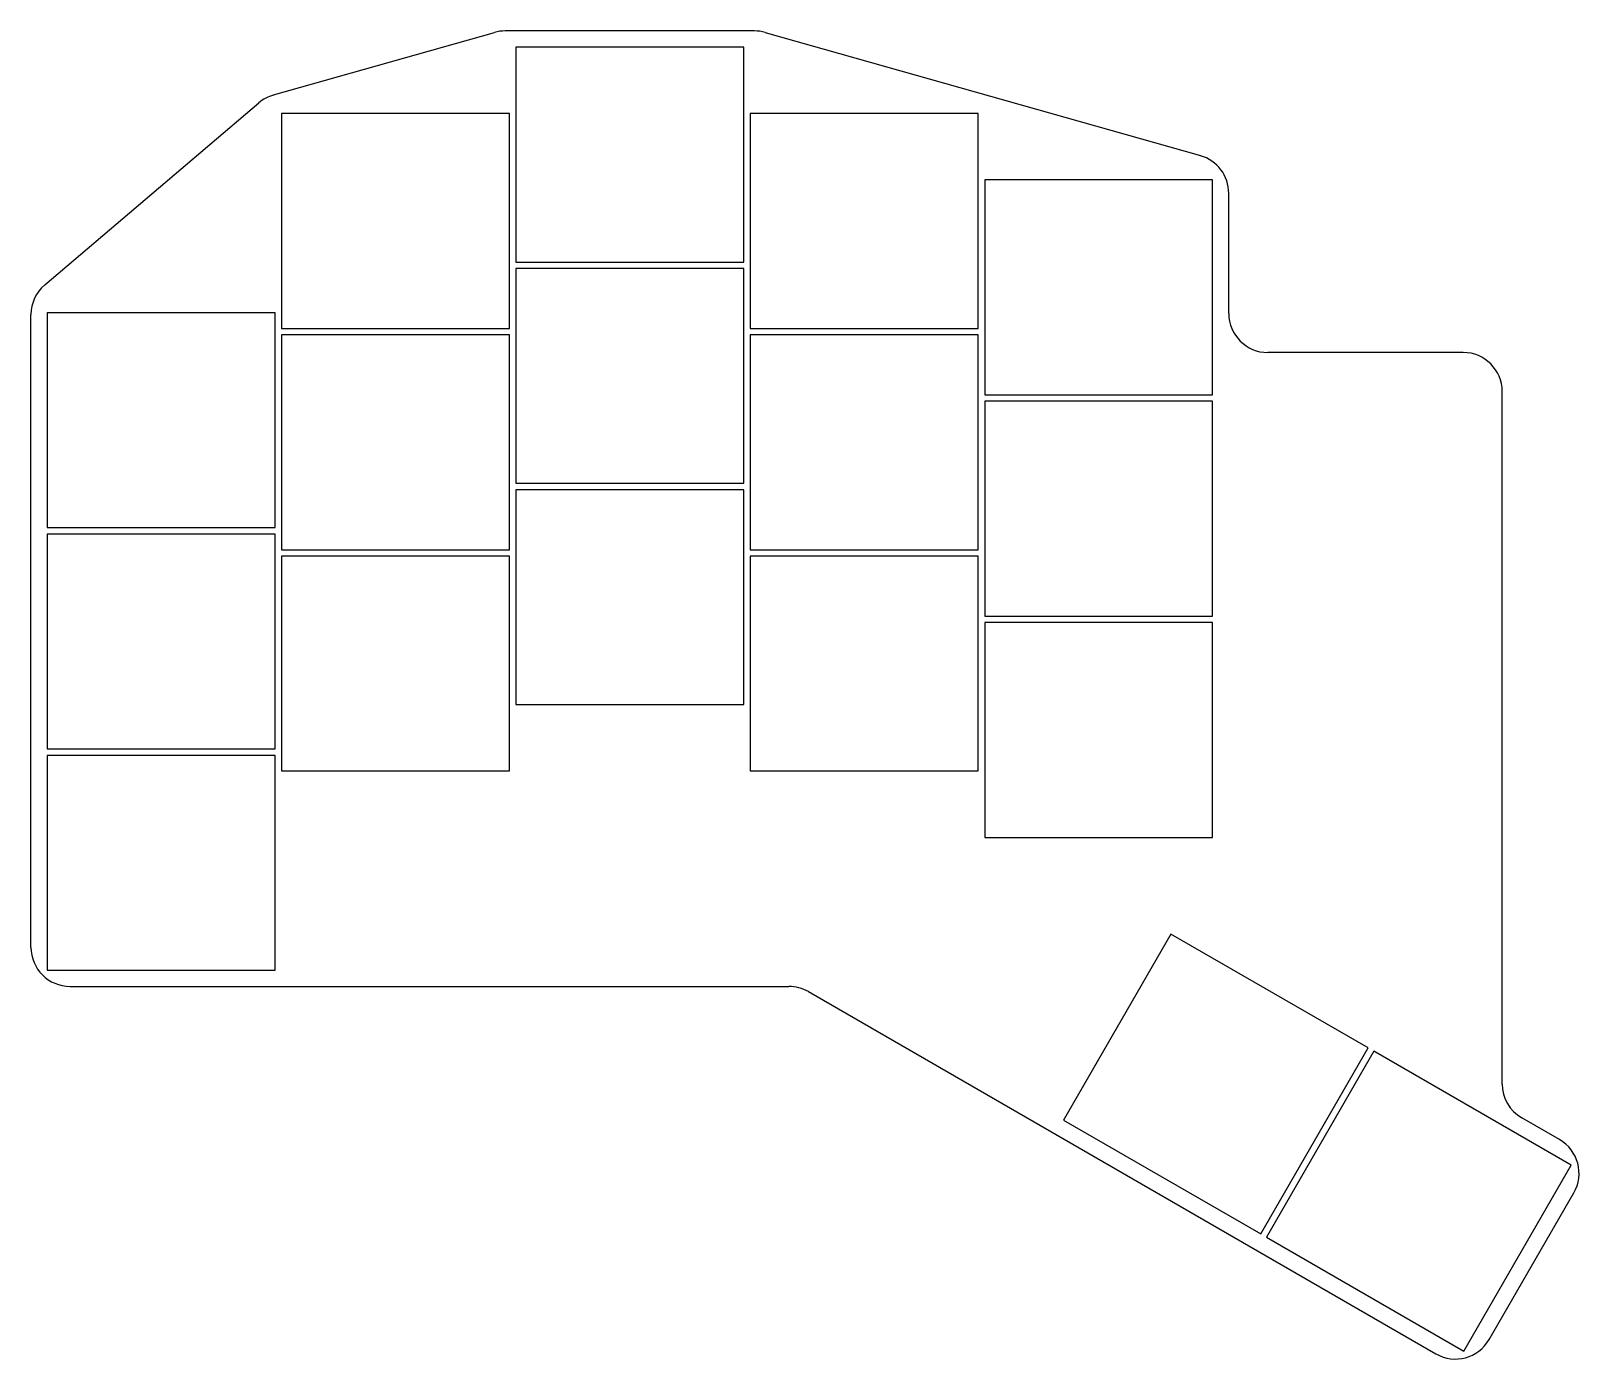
# Model space of a CAD drawing. Header units: millimetres. Extents: x -10 to 109, y -38 to 64.
import ezdxf

# ---------------------------------------------------------------- set-up
doc = ezdxf.new("R2010")
doc.units = ezdxf.units.MM

msp = doc.modelspace()

# ---------------------------------------------------------------- linework, layer by layer
for p, q in [((8.63, 58.98), (25.6, 63.79)), ((45.58, 63.9), (26.42, 63.9)), ((46.4, 63.79), (79.82, 54.32)), ((44.75, 62.65), (27.25, 62.65)), ((27.25, 62.65), (27.25, 46.15)), ((44.75, 46.15), (44.75, 62.65)), ((-8.94, 44.4), (7.5, 58.38)), ((26.75, 57.55), (9.25, 57.55)), ((9.25, 57.55), (9.25, 41.05)), ((26.75, 41.05), (26.75, 57.55)), ((62.75, 57.55), (45.25, 57.55)), ((45.25, 57.55), (45.25, 41.05)), ((62.75, 41.05), (62.75, 57.55)), ((80.75, 52.45), (63.25, 52.45)), ((63.25, 52.45), (63.25, 35.95)), ((80.75, 35.95), (80.75, 52.45)), ((82, 42.2), (82, 51.43)), ((27.25, 46.15), (44.75, 46.15)), ((44.75, 45.65), (27.25, 45.65)), ((27.25, 45.65), (27.25, 29.15)), ((44.75, 29.15), (44.75, 45.65)), ((-10, -6.5), (-10, 42.11)), ((8.75, 42.25), (-8.75, 42.25)), ((-8.75, 42.25), (-8.75, 25.75)), ((8.75, 25.75), (8.75, 42.25)), ((9.25, 41.05), (26.75, 41.05)), ((26.75, 40.55), (9.25, 40.55)), ((9.25, 40.55), (9.25, 24.05)), ((26.75, 24.05), (26.75, 40.55)), ((45.25, 41.05), (62.75, 41.05)), ((62.75, 40.55), (45.25, 40.55)), ((45.25, 40.55), (45.25, 24.05)), ((62.75, 24.05), (62.75, 40.55)), ((100, 39.2), (85, 39.2)), ((63.25, 35.95), (80.75, 35.95)), ((103, -17), (103, 36.2)), ((80.75, 35.45), (63.25, 35.45)), ((63.25, 35.45), (63.25, 18.95)), ((80.75, 18.95), (80.75, 35.45)), ((27.25, 29.15), (44.75, 29.15)), ((44.75, 28.65), (27.25, 28.65)), ((27.25, 28.65), (27.25, 12.15)), ((44.75, 12.15), (44.75, 28.65)), ((-8.75, 25.75), (8.75, 25.75)), ((8.75, 25.25), (-8.75, 25.25)), ((-8.75, 25.25), (-8.75, 8.75)), ((8.75, 8.75), (8.75, 25.25)), ((9.25, 24.05), (26.75, 24.05)), ((45.25, 24.05), (62.75, 24.05)), ((26.75, 23.55), (9.25, 23.55)), ((9.25, 23.55), (9.25, 7.05)), ((26.75, 7.05), (26.75, 23.55)), ((62.75, 23.55), (45.25, 23.55)), ((45.25, 23.55), (45.25, 7.05)), ((62.75, 7.05), (62.75, 23.55)), ((63.25, 18.95), (80.75, 18.95)), ((80.75, 18.45), (63.25, 18.45)), ((63.25, 18.45), (63.25, 1.95)), ((80.75, 1.95), (80.75, 18.45)), ((27.25, 12.15), (44.75, 12.15)), ((-8.75, 8.75), (8.75, 8.75)), ((8.75, 8.25), (-8.75, 8.25)), ((-8.75, 8.25), (-8.75, -8.25)), ((8.75, -8.25), (8.75, 8.25)), ((9.25, 7.05), (26.75, 7.05)), ((45.25, 7.05), (62.75, 7.05)), ((63.25, 1.95), (80.75, 1.95)), ((77.55, -5.48), (69.3, -19.77)), ((92.7, -14.23), (77.55, -5.48)), ((-8.75, -8.25), (8.75, -8.25)), ((-7, -9.5), (48.21, -9.5)), ((49.71, -9.9), (97.9, -37.73)), ((84.45, -28.52), (92.7, -14.23)), ((93.14, -14.48), (84.89, -28.77)), ((108.29, -23.23), (93.14, -14.48)), ((69.3, -19.77), (84.45, -28.52)), ((107.4, -21.27), (104.5, -19.6)), ((100.04, -37.52), (108.29, -23.23)), ((102, -36.63), (108.5, -25.37)), ((84.89, -28.77), (100.04, -37.52))]:
    msp.add_line(p, q)
for centre, start, end in [((26.42, 60.9), 90, 105.8192), ((45.58, 60.9), 74.1808, 90), ((9.45, 56.09), 105.8192, 130.3645), ((79, 51.43), 0, 74.1808), ((-7, 42.11), 130.3645, 180), ((85, 42.2), 180, 270), ((100, 36.2), 0, 90), ((-7, -6.5), 180, 270), ((48.21, -12.5), 60, 90), ((106, -17), 180, 240), ((105.9, -23.87), 330, 60), ((99.4, -35.13), 240, 330)]:
    msp.add_arc(centre, 3, start, end)

doc.saveas('drawing.dxf')
